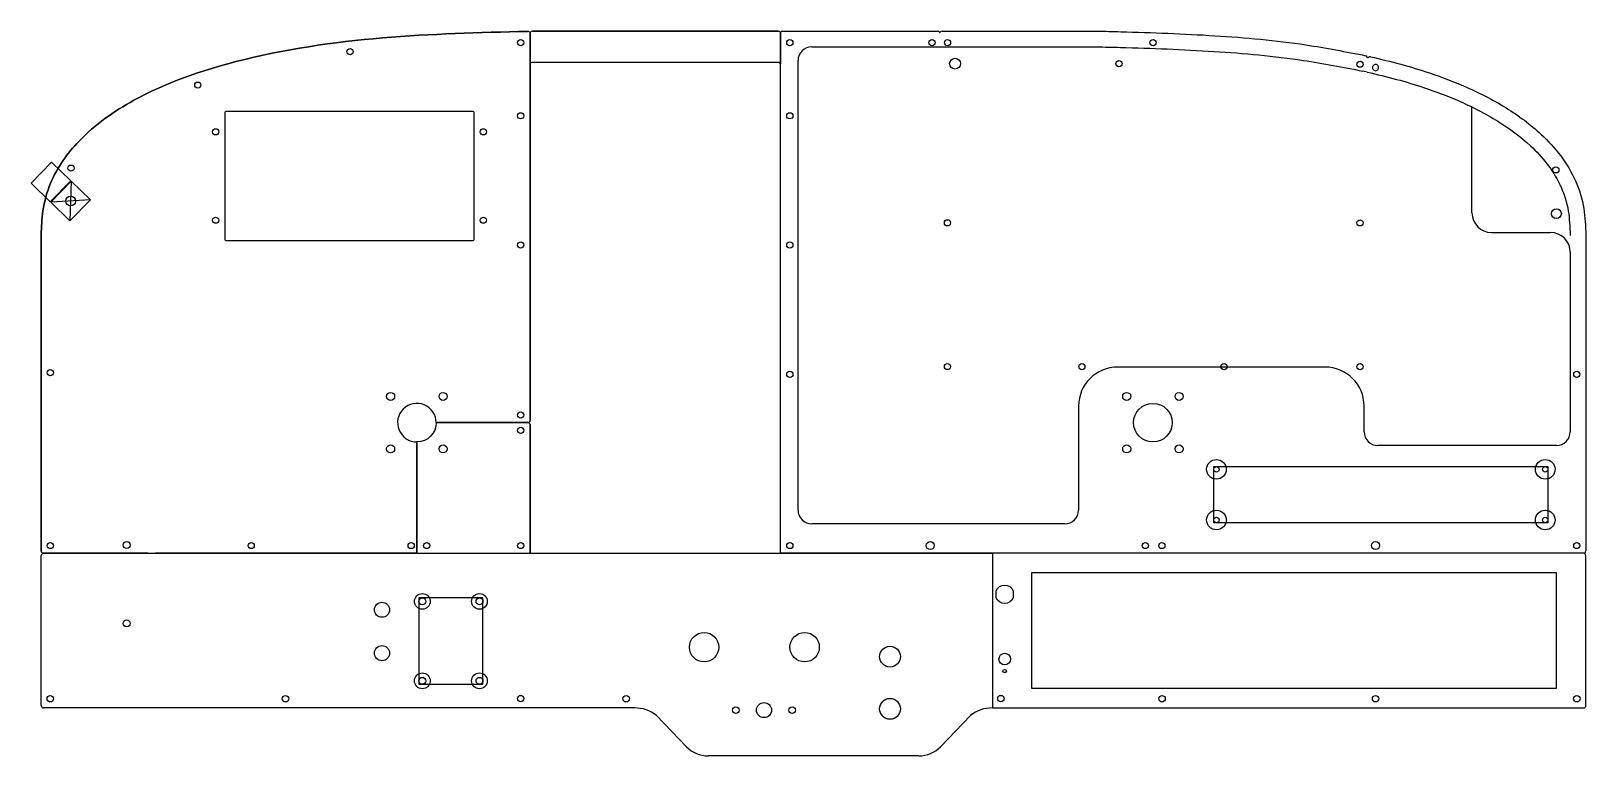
# Model space of a CAD drawing. Header units: inches. Extents: x -19.9 to 19.7, y -2.8 to 15.7.
import ezdxf

# ---------------------------------------------------------------- set-up
doc = ezdxf.new("R2010")
doc.units = ezdxf.units.IN
doc.layers.get('0').update_dxf_attribs({"linetype": 'CONTINUOUS'})

msp = doc.modelspace()

# ---------------------------------------------------------------- linework, layer by layer
for p, q in [((-7.223, 5.736), (-7.223, 15.622)), ((-7.223, 15.622), (-7.223, 5.736)), ((-7.223, 14.821), (-7.223, 15.622)), ((-0.903, 15.659), (-7.166, 15.659)), ((-7.166, 15.659), (-0.903, 15.659)), ((-0.845, 15.624), (-0.845, 14.821)), ((-0.845, 2.345), (-0.845, 15.624)), ((-0.787, 15.656), (3.158, 15.659)), ((3.276, 15.659), (7.226, 15.659)), ((-0.045, 15.259), (7.215, 15.259)), ((-0.885, 14.86), (-7.183, 14.86)), ((-0.395, 3.445), (-0.395, 14.909)), ((14.107, 14.616), (14.001, 14.639)), ((16.782, 11.024), (16.782, 13.724)), ((-18.919, 11.832), (-19.441, 11.294)), ((-18.919, 11.832), (-18.951, 10.818)), ((-18.429, 11.356), (-18.919, 11.832)), ((-18.429, 11.356), (-19.441, 11.294)), ((-19.441, 11.294), (-18.951, 10.818)), ((-18.951, 10.818), (-18.429, 11.356)), ((-19.685, 10.466), (-19.685, 2.404)), ((-19.685, 10.466), (-19.685, 2.404)), ((-19.685, 2.404), (-19.685, 10.466)), ((17.282, 10.524), (18.786, 10.524)), ((19.685, 10.466), (19.685, 2.405)), ((19.286, 10.024), (19.286, 5.445)), ((13.033, 7.095), (7.755, 7.095)), ((6.755, 6.095), (6.755, 3.445)), ((14.033, 5.445), (14.033, 6.095)), ((-9.617, 5.676), (-7.255, 5.676)), ((-7.255, 5.676), (-9.617, 5.676)), ((-10.109, 2.345), (-10.109, 5.184)), ((-10.109, 5.184), (-10.109, 2.345)), ((18.936, 5.095), (14.383, 5.095)), ((6.405, 3.095), (-0.045, 3.095)), ((-19.685, -1.537), (-19.685, 2.286)), ((-19.653, 2.345), (-16.969, 2.345)), ((-16.969, 2.345), (-19.653, 2.345)), ((-19.653, 2.345), (-16.969, 2.345)), ((-16.969, 2.345), (-16.772, 2.345)), ((-16.772, 2.345), (-10.109, 2.345)), ((-10.109, 2.345), (-16.772, 2.345)), ((-16.772, 2.345), (4.558, 2.345)), ((19.654, 2.345), (-0.845, 2.345)), ((4.558, 2.345), (4.558, -1.596)), ((-4.558, -1.596), (-19.626, -1.596)), ((-3.239, -2.59), (-4.002, -1.788)), ((4.002, -1.788), (3.239, -2.59)), ((2.682, -2.82), (-2.682, -2.82))]:
    msp.add_line(p, q)
for points in [[(-7.25, 5.667, -0.251381), (-7.223, 5.617), (-7.224, 2.345), (-0.845, 2.345), (-0.845, 14.821, 0.414214), (-0.885, 14.86), (-7.183, 14.86, 0.414176), (-7.223, 14.821), (-7.223, 5.736, -0.251381), (-7.25, 5.686, 0.536675)], [(-14.995, 13.579, -0.414214), (-14.956, 13.618), (-8.696, 13.618, -0.414214), (-8.657, 13.579), (-8.657, 10.35, -0.414214), (-8.696, 10.311), (-14.956, 10.311, -0.414214), (-14.995, 10.35)], [(-14.956, 13.618), (-8.696, 13.618, -0.414214), (-8.657, 13.579), (-8.657, 10.35, -0.414214), (-8.696, 10.311), (-14.956, 10.311, -0.414214), (-14.995, 10.35), (-14.995, 13.579, -0.414214)], [(-7.25, 5.667, -0.251426), (-7.255, 5.676), (-9.617, 5.676, -0.414212), (-10.109, 5.184), (-10.109, 2.345), (-7.224, 2.345), (-7.223, 5.617, 0.251381)], [(19.685, -1.537), (19.685, 2.285, 0.253764), (19.659, 2.335, -0.251358), (19.654, 2.345), (4.558, 2.345), (4.558, -1.596), (19.626, -1.596, 0.414223)], [(5.089, 1.39), (5.089, 1.211, -0.669107), (4.656, 1.211), (4.656, 1.39, -0.669107)]]:
    msp.add_lwpolyline(points, format="xyb", close=True)
for points in [[(-19.42, 12.318), (-19.942, 11.779), (-19.452, 11.304), (-18.929, 11.842)], [(10.199, 4.557), (18.718, 4.557), (18.718, 3.125), (10.199, 3.125)], [(18.935, -1.096), (18.935, 1.845), (5.558, 1.845), (5.558, -1.096)], [(-8.425, 1.208), (-10.06, 1.208), (-10.06, -0.995), (-8.425, -0.995)]]:
    msp.add_lwpolyline(points, close=True)
for centre, radius in [((-11.812, 15.135), 0.0787), ((-11.812, 15.135), 0.0787), ((-7.464, 15.362), 0.0787), ((-7.464, 15.362), 0.0787), ((-0.604, 15.362), 0.0787), ((3.021, 15.362), 0.0787), ((3.415, 15.362), 0.0787), ((8.652, 15.362), 0.0787), ((8.652, 15.362), 0.0787), ((3.607, 14.829), 0.138), ((7.785, 14.829), 0.0787), ((13.93, 14.814), 0.0787), ((-15.693, 14.282), 0.0787), ((-15.693, 14.282), 0.0787), ((-7.464, 13.499), 0.0787), ((-7.464, 13.499), 0.0787), ((-0.604, 13.499), 0.0787), ((-15.237, 13.091), 0.0787), ((-15.237, 13.091), 0.0787), ((-8.416, 13.091), 0.0787), ((-8.416, 13.091), 0.0787), ((-18.926, 12.165), 0.0787), ((-18.926, 12.165), 0.0787), ((18.919, 12.121), 0.0787), ((-18.935, 11.325), 0.125), ((18.935, 11.005), 0.125), ((-15.237, 10.838), 0.0787), ((-15.237, 10.838), 0.0787), ((-8.416, 10.838), 0.0787), ((-8.416, 10.838), 0.0787), ((3.414, 10.771), 0.0787), ((13.929, 10.77), 0.0787), ((-7.464, 10.204), 0.0787), ((-7.464, 10.204), 0.0787), ((-0.604, 10.204), 0.0787), ((3.414, 7.106), 0.0787), ((6.84, 7.105), 0.0787), ((10.464, 7.105), 0.0787), ((13.929, 7.105), 0.0787), ((-19.453, 6.95), 0.0787), ((-19.453, 6.95), 0.0787), ((-0.604, 6.909), 0.0787), ((19.453, 6.909), 0.0787), ((-10.778, 6.345), 0.102), ((-10.778, 6.345), 0.102), ((-9.441, 6.345), 0.102), ((-9.441, 6.345), 0.102), ((7.981, 6.345), 0.102), ((9.317, 6.345), 0.102), ((-7.464, 5.872), 0.0787), ((-7.464, 5.872), 0.0787), ((8.649, 5.676), 0.492), ((-7.464, 5.482), 0.0787), ((-10.778, 5.008), 0.102), ((-10.778, 5.008), 0.102), ((-9.441, 5.008), 0.102), ((7.981, 5.008), 0.102), ((9.317, 5.008), 0.102), ((10.269, 4.487), 0.25), ((10.269, 4.487), 0.0701), ((18.648, 4.487), 0.25), ((18.648, 4.487), 0.0701), ((10.269, 3.195), 0.25), ((10.269, 3.195), 0.0701), ((18.648, 3.195), 0.25), ((18.648, 3.195), 0.0701), ((-19.453, 2.543), 0.0787), ((-19.453, 2.543), 0.0787), ((-17.506, 2.557), 0.0886), ((-17.506, 2.557), 0.0886), ((-14.332, 2.543), 0.0787), ((-14.332, 2.543), 0.0787), ((-10.255, 2.543), 0.0787), ((-10.255, 2.543), 0.0787), ((-9.859, 2.543), 0.0787), ((-7.464, 2.543), 0.0787), ((-0.604, 2.543), 0.0787), ((2.975, 2.543), 0.102), ((8.456, 2.543), 0.0787), ((8.878, 2.543), 0.0787), ((14.323, 2.543), 0.102), ((19.453, 2.543), 0.0787), ((-9.971, 1.119), 0.2), ((-9.971, 1.119), 0.0886), ((-8.514, 1.119), 0.2), ((-8.514, 1.119), 0.0886), ((-10.999, 0.905), 0.192), ((-17.506, 0.557), 0.0886), ((-2.788, -0.048), 0.374), ((-0.227, -0.048), 0.374), ((-10.999, -0.201), 0.192), ((1.95, -0.289), 0.265), ((4.872, -0.352), 0.148), ((-9.971, -0.906), 0.2), ((-8.514, -0.906), 0.2), ((4.872, -0.658), 0.0437), ((-9.971, -0.906), 0.0886), ((-8.514, -0.906), 0.0886), ((-19.453, -1.361), 0.0827), ((-13.459, -1.361), 0.0827), ((-7.464, -1.36), 0.0827), ((-4.776, -1.361), 0.0827), ((-1.978, -1.653), 0.0831), ((-1.262, -1.653), 0.192), ((-0.545, -1.653), 0.0831), ((1.95, -1.62), 0.265), ((4.776, -1.36), 0.0827), ((8.883, -1.361), 0.0827), ((14.325, -1.361), 0.0827), ((19.453, -1.361), 0.0827)]:
    msp.add_circle(centre, radius)
for centre, radius, start, end in [((-7.284, 15.593), 0.0591, 31.2832, 91.4081), ((-7.284, 15.593), 0.0591, 31.2832, 91.4081), ((-7.284, 15.593), 0.0591, 31.2832, 91.4081), ((-7.227, 15.628), 0.00787, 211.2832, 305.4888), ((-7.227, 15.628), 0.00787, 211.2832, 305.4888), ((-7.227, 15.628), 0.00787, 211.2832, 305.4888), ((-7.227, 15.628), 0.00787, 305.4888, 335.5995), ((-7.227, 15.628), 0.00787, 305.4888, 335.5995), ((-7.166, 15.6), 0.0591, 90, 155.5995), ((-7.166, 15.6), 0.0591, 90, 155.5995), ((-0.903, 15.6), 0.0591, 28.0725, 90), ((-0.844, 15.632), 0.00787, 208.0725, 259.7785), ((-0.844, 15.632), 0.00787, 259.7785, 331.3942), ((-0.787, 15.597), 0.0591, 89.9942, 147.9354), ((3.158, 15.6), 0.0591, 28.072, 89.9848), ((3.217, 15.632), 0.00786, 208.0326, 270.0396), ((3.217, 15.632), 0.00787, 269.9995, 331.9273), ((3.276, 15.6), 0.0591, 89.9999, 151.9273), ((-0.045, 14.909), 0.35, 90, 180), ((-7.183, 14.821), 0.0394, 90.0003, 179.993), ((-0.885, 14.821), 0.0394, 0, 90), ((14.045, 14.957), 0.0815, 22.8917, 65.9313), ((14.131, 14.994), 0.0118, 202.8917, 319.67), ((14.185, 14.948), 0.0591, 76.7307, 139.67), ((14.324, 14.728), 0.0787, 0, 180.0007), ((14.324, 14.728), 0.0787, -180, 0.0007), ((17.282, 11.024), 0.5, 180, 270), ((18.786, 10.024), 0.5, 0, 90), ((7.755, 6.095), 1, 90, 180), ((13.033, 6.095), 1, 0, 90), ((-10.109, 5.676), 0.492, 0, 270.0003), ((-10.109, 5.676), 0.492, 0, 270.0003), ((-7.243, 5.676), 0.0118, 123.5573, 179.9903), ((-7.243, 5.676), 0.0118, 123.5573, 179.9903), ((-7.282, 5.736), 0.0591, -56.4427, 0), ((-7.282, 5.736), 0.0591, -56.4427, 0), ((14.383, 5.445), 0.35, 180, 270), ((18.936, 5.445), 0.35, -90, 0), ((-0.045, 3.445), 0.35, 180, 270), ((6.405, 3.445), 0.35, -90, 0), ((-19.626, 2.404), 0.0591, 180.0003, 236.443), ((-19.626, 2.404), 0.0591, 180.0003, 236.443), ((-19.626, 2.404), 0.0591, 180.0003, 236.443), ((19.626, 2.404), 0.059, -56.4377, 0.5183), ((-19.626, 2.286), 0.0591, 123.5576, 180.0003), ((-19.626, 2.286), 0.0591, 123.5576, 180.0003), ((-19.665, 2.345), 0.0118, 0.0003, 56.443), ((-19.665, 2.345), 0.0118, 0.0003, 56.443), ((-19.665, 2.345), 0.0118, 0.0003, 56.443), ((-19.665, 2.345), 0.0118, -56.4424, 0.0003), ((-19.665, 2.345), 0.0118, -56.4424, 0.0003), ((19.665, 2.345), 0.0118, 123.5623, 180), ((-19.626, -1.537), 0.0591, 180.0003, 270), ((-4.548, -2.474), 0.877, 51.4335, 90.651), ((4.548, -2.474), 0.877, 89.349, 128.5665), ((-2.682, -2.033), 0.787, 225, 270), ((2.682, -2.033), 0.787, 270, 315)]:
    msp.add_arc(centre, radius, start, end)
for points, knots in [([(-7.286, 15.652), (-8.521, 15.622), (-11.017, 15.558), (-14.417, 15.062), (-17.062, 14.152), (-18.673, 13.026), (-19.423, 11.979), (-19.659, 11.12), (-19.677, 10.671), (-19.685, 10.466)], [0, 0, 0, 0, 94.074213, 190.22246, 260.827981, 305.057225, 337.933465, 356.480901, 372.113445, 372.113445, 372.113445, 372.113445]), ([(-7.286, 15.652), (-8.521, 15.622), (-11.017, 15.558), (-14.417, 15.062), (-17.062, 14.152), (-18.673, 13.026), (-19.423, 11.979), (-19.659, 11.12), (-19.677, 10.671), (-19.685, 10.466)], [0, 0, 0, 0, 94.074213, 190.22246, 260.827981, 305.057225, 337.933465, 356.480901, 372.113445, 372.113445, 372.113445, 372.113445]), ([(-19.685, 10.466), (-19.677, 10.671), (-19.659, 11.12), (-19.423, 11.979), (-18.673, 13.026), (-17.062, 14.152), (-14.417, 15.062), (-11.017, 15.558), (-8.521, 15.622), (-7.286, 15.652)], [-372.113445, -372.113445, -372.113445, -372.113445, -356.480901, -337.933465, -305.057225, -260.827981, -190.22246, -94.074213, 0, 0, 0, 0]), ([(7.226, 15.659), (7.428, 15.654), (8.43, 15.629), (10.207, 15.563), (12.297, 15.38), (13.569, 15.132), (14.078, 15.032)], [-175.043903, -175.043903, -175.043903, -175.043903, -159.57806, -98.709186, -39.493342, 0, 0, 0, 0]), ([(7.215, 15.259), (7.418, 15.254), (7.621, 15.249), (7.823, 15.244), (8.619, 15.221), (9.413, 15.192), (10.204, 15.142), (10.973, 15.094), (11.737, 15.027), (12.488, 14.913), (12.989, 14.837), (13.493, 14.739), (14.001, 14.639)], [-175.043903, -175.043903, -175.043903, -175.043903, -159.57806, -159.57806, -159.57806, -98.709186, -98.709186, -98.709186, -39.493342, -39.493342, -39.493342, 0, 0, 0, 0]), ([(14.198, 15.005), (14.455, 14.945), (14.959, 14.825), (15.753, 14.584), (16.665, 14.241), (17.643, 13.745), (18.668, 12.99), (19.377, 12.092), (19.657, 11.16), (19.676, 10.689), (19.685, 10.466)], [-195.783426, -195.783426, -195.783426, -195.783426, -175.723852, -156.279047, -132.580426, -101.549322, -73.12385, -35.853742, -16.983439, 0, 0, 0, 0]), ([(14.107, 14.616), (14.362, 14.556), (14.614, 14.496), (14.86, 14.429), (15.099, 14.364), (15.336, 14.292), (15.57, 14.214), (15.856, 14.118), (16.137, 14.012), (16.411, 13.894), (16.77, 13.739), (17.117, 13.563), (17.444, 13.36), (17.743, 13.174), (18.022, 12.968), (18.274, 12.733), (18.578, 12.448), (18.838, 12.122), (19.011, 11.769), (19.026, 11.74), (19.04, 11.711), (19.053, 11.681), (19.14, 11.485), (19.202, 11.278), (19.236, 11.068), (19.267, 10.879), (19.276, 10.672), (19.286, 10.449)], [-195.783426, -195.783426, -195.783426, -195.783426, -175.723852, -175.723852, -175.723852, -156.279047, -156.279047, -156.279047, -132.580426, -132.580426, -132.580426, -101.549322, -101.549322, -101.549322, -73.12385, -73.12385, -73.12385, -38.702237, -38.702237, -38.702237, -35.853742, -35.853742, -35.853742, -16.983439, -16.983439, -16.983439, 0, 0, 0, 0])]:
    msp.add_open_spline(points, degree=3, knots=knots)

doc.saveas('drawing.dxf')
